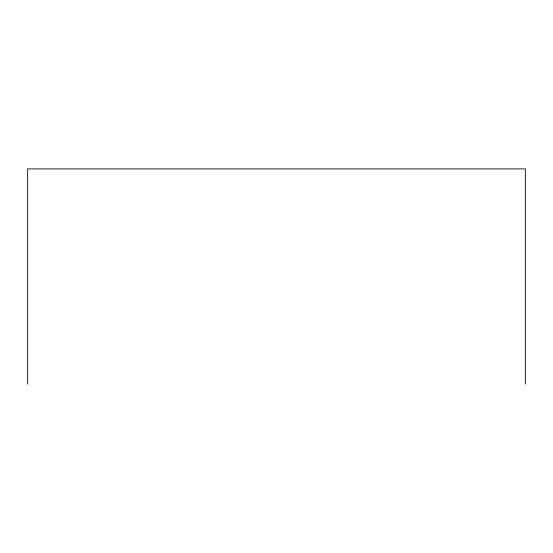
<?xml version="1.0" encoding="UTF-8"?>
<svg xmlns="http://www.w3.org/2000/svg" width="553" height="553" viewBox="0 0 553 553"><rect width="100%" height="100%" fill="white"/><g stroke="black" fill="none" stroke-linecap="round" stroke-linejoin="round"><path stroke-width="0.83" d="M525.35 384.093L525.35 168.907L27.65 168.907L27.65 384.093"/></g></svg>
